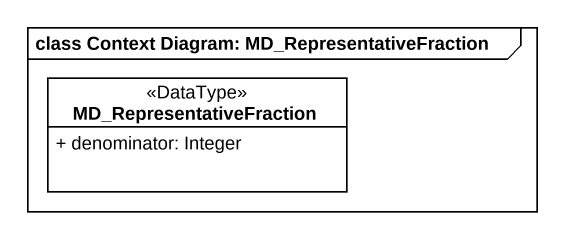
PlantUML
@startuml
mainframe class Context Diagram: MD_RepresentativeFraction
hide circle
hide empty members
skinparam classAttributeIconSize 0
class MD_RepresentativeFraction <<DataType>> #FFFFFF {
  + denominator: Integer
}
@enduml
